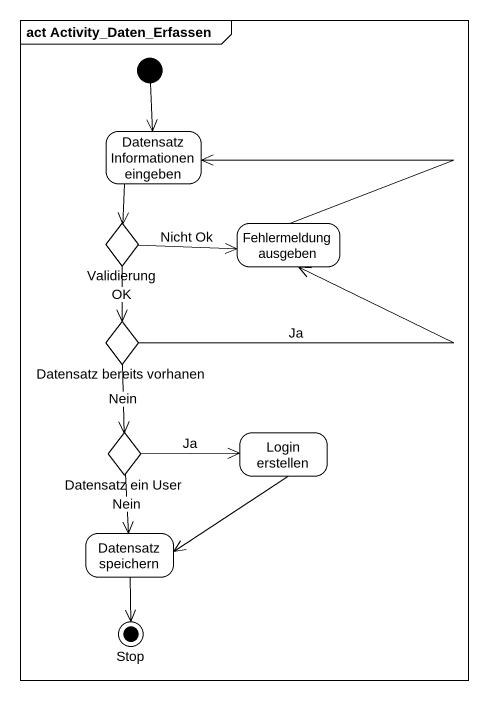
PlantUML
@startuml
mainframe act Activity_Daten_Erfassen
hide empty description
state "Datensatz Informationen eingeben" as Datensatz_Informationen
state Validierung <<choice>>
state "Fehlermeldung ausgeben" as Fehlermeldung_ausgeben
state "Datensatz bereits vorhanen" as Datensatz_bereits_vorhanen <<choice>>
state "Datensatz ein User" as Datensatz_ein_User <<choice>>
state "Login erstellen" as Login_erstellen
state "Datensatz speichern" as Datensatz_speichern
state "Stop" as Stop_ <<end>>
[*] --> Datensatz_Informationen
Datensatz_Informationen --> Validierung
Validierung -right-> Fehlermeldung_ausgeben : Nicht Ok
Validierung --> Datensatz_bereits_vorhanen : OK
Fehlermeldung_ausgeben -up-> Datensatz_Informationen
Datensatz_bereits_vorhanen -right-> Fehlermeldung_ausgeben : Ja
Datensatz_bereits_vorhanen --> Datensatz_ein_User : Nein
Datensatz_ein_User -right-> Login_erstellen : Ja
Datensatz_ein_User --> Datensatz_speichern : Nein
Login_erstellen --> Datensatz_speichern
Datensatz_speichern --> Stop_
@enduml
